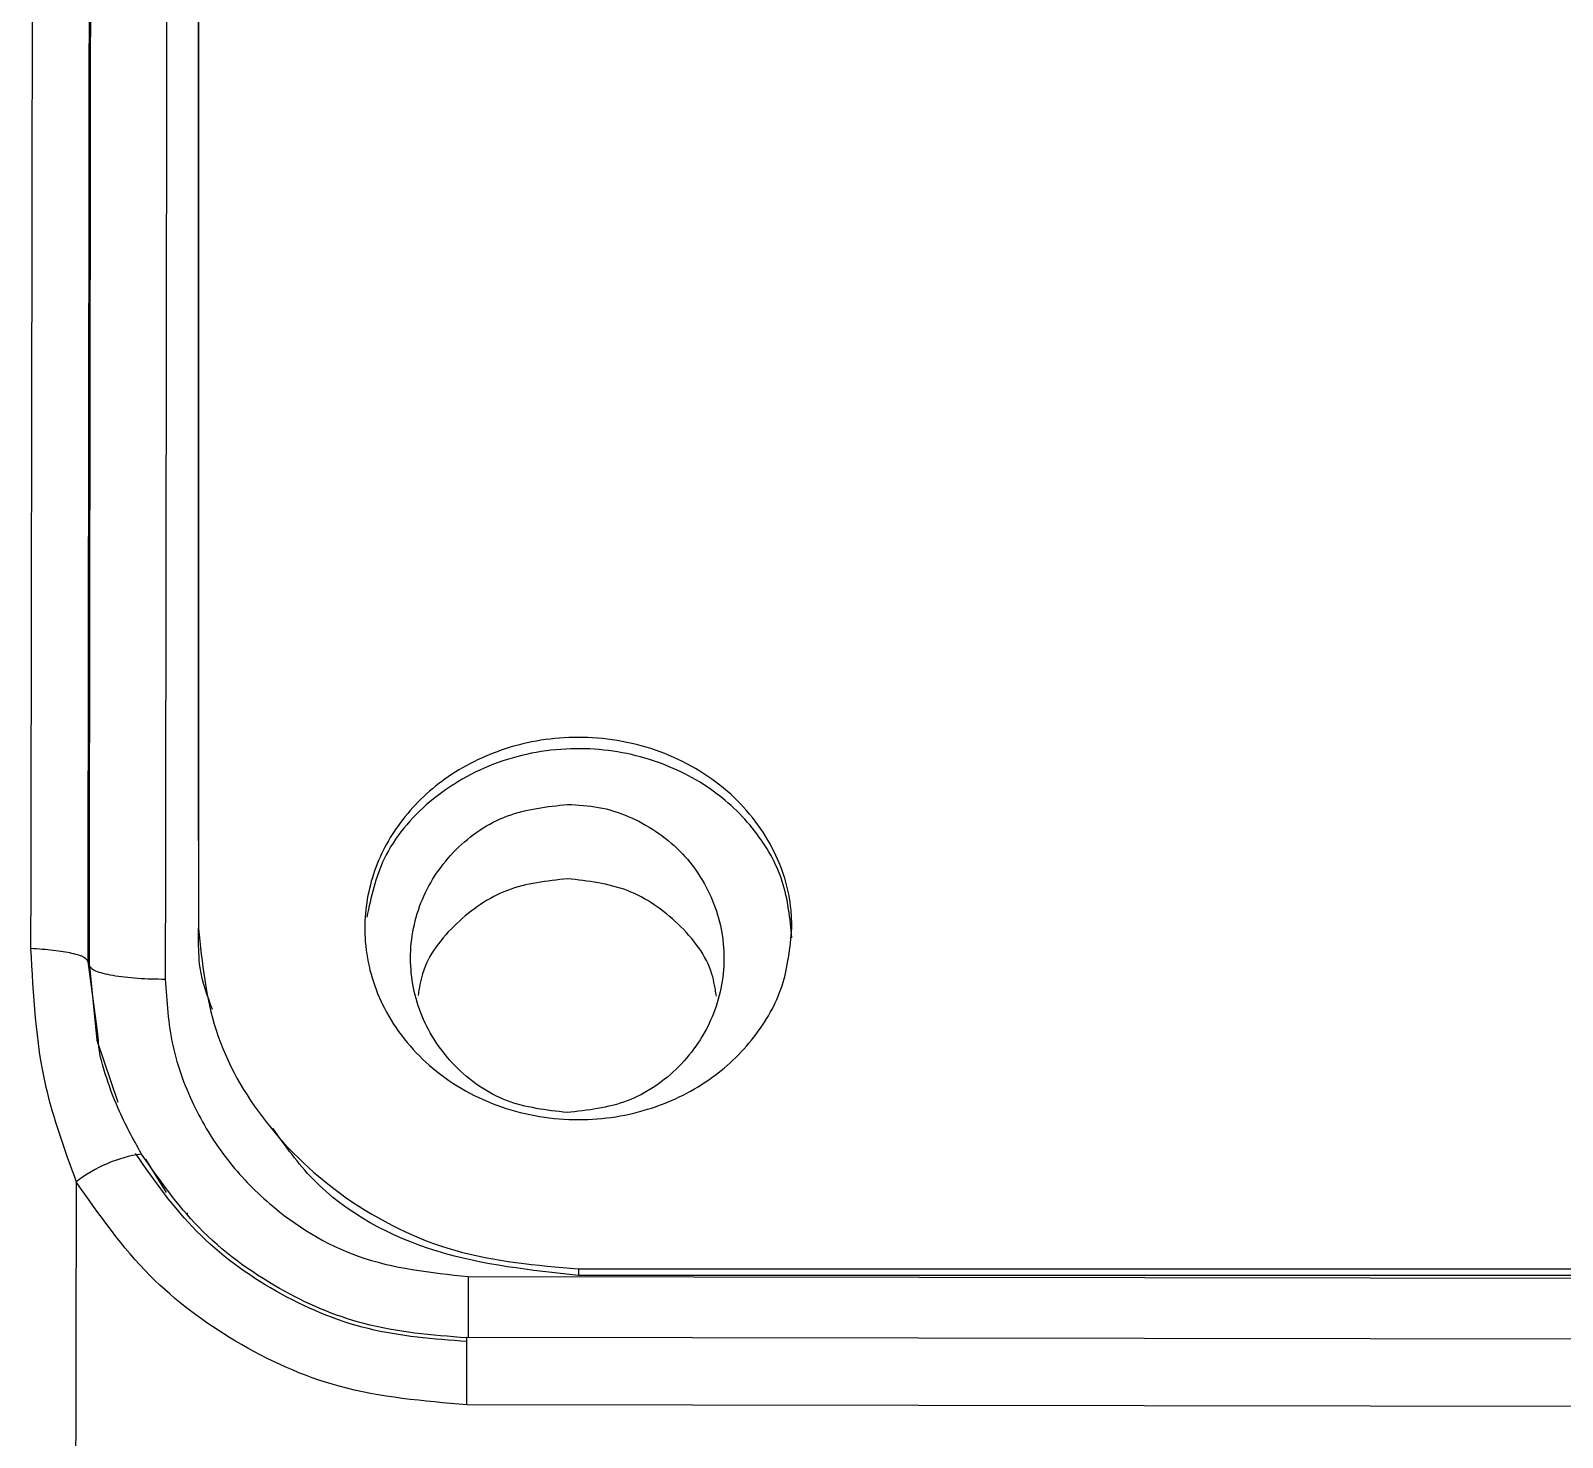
# Model space of a CAD drawing. Header units: millimetres. Extents: x 2344 to 4024, y 1094 to 2282.
# Drawn here: x 2710.55 to 2726.69, y 2043.12 to 2057.93 of the extents above; entities that cross this region are included whole.
import ezdxf

# ---------------------------------------------------------------- set-up
doc = ezdxf.new("R2010")
doc.units = ezdxf.units.MM

msp = doc.modelspace()

# ---------------------------------------------------------------- linework, layer by layer
at = {"color": 7, "linetype": 'Continuous', "lineweight": 25}
for p, q in [((2712.323, 2048.382), (2712.323, 2048.483)), ((2711.159, 2048.132), (2711.173, 2048.083)), ((2711.262, 2047.369), (2711.159, 2048.132)), ((2711.173, 2048.083), (2711.251, 2047.303)), ((2711.251, 2047.303), (2711.472, 2046.652)), ((2711.765, 2046.049), (2711.981, 2045.699)), ((2712.206, 2045.458), (2712.206, 2045.486)), ((2715.163, 2044.814), (2751.9, 2044.763)), ((2716.324, 2044.895), (2752.092, 2044.896)), ((2716.324, 2044.895), (2716.324, 2044.827)), ((2751.993, 2044.827), (2716.324, 2044.827)), ((2715.15, 2044.168), (2715.147, 2044.168)), ((2750.534, 2044.122), (2715.15, 2044.171)), ((2747.973, 2043.418), (2715.149, 2043.464))]:
    msp.add_line(p, q, dxfattribs=at)
at = {"color": 7, "linetype": 'Continuous', "lineweight": 25, "flags": 128}
for points in [[(2711.035, 2045.811), (2711.023, 2040.362), (2711.012, 2034.884), (2711, 2029.404), (2710.988, 2023.948), (2710.977, 2018.544), (2710.965, 2013.218), (2710.954, 2007.996), (2710.943, 2002.906)], [(2715.163, 2044.814), (2715.163, 2044.667), (2715.163, 2044.528), (2715.163, 2044.404), (2715.163, 2044.298), (2715.162, 2044.215), (2715.162, 2044.171)], [(2715.149, 2043.464), (2715.15, 2043.615), (2715.15, 2043.756), (2715.15, 2043.883), (2715.15, 2043.991), (2715.15, 2044.077), (2715.15, 2044.136), (2715.15, 2044.167), (2715.15, 2044.171)]]:
    msp.add_lwpolyline(points, dxfattribs=at)
at = {"color": 7, "linetype": 'Continuous', "lineweight": 25}
msp.add_arc((2711.924, 2044.678), 1.44, 98.0719, 128.1126, dxfattribs=at)
for points, knots in [([(2712.323, 2113.283), (2712.323, 2113.179), (2712.323, 2112.658), (2712.323, 2111.291), (2712.323, 2109.131), (2712.323, 2106.513), (2712.323, 2104.05), (2712.323, 2100.543), (2712.323, 2097.4), (2712.323, 2093.085), (2712.323, 2088.398), (2712.323, 2083.265), (2712.323, 2077.842), (2712.323, 2073.283), (2712.323, 2067.361), (2712.323, 2062.455), (2712.323, 2055.776), (2712.323, 2051.483), (2712.323, 2048.482)], [0, 0, 0, 0, 0.020124, 0.100733, 0.181328, 0.221587, 0.302184, 0.342442, 0.423039, 0.463298, 0.543894, 0.624491, 0.664749, 0.745346, 0.785604, 0.8662, 0.906458, 1, 1, 1, 1]), ([(2710.654, 2112.335), (2710.654, 2112.363), (2710.654, 2112.452), (2710.653, 2111.465), (2710.65, 2109.452), (2710.645, 2106.39), (2710.64, 2103.002), (2710.635, 2099.664), (2710.63, 2096.594), (2710.625, 2092.951), (2710.618, 2088.68), (2710.611, 2084.035), (2710.603, 2079.088), (2710.595, 2073.917), (2710.586, 2068.233), (2710.576, 2062.036), (2710.566, 2055.352), (2710.558, 2050.662), (2710.554, 2048.267)], [0, 0, 0, 0, 0.039342, 0.122943, 0.206183, 0.289063, 0.371582, 0.416612, 0.465601, 0.518547, 0.575452, 0.636313, 0.690059, 0.746552, 0.805793, 0.867782, 0.932518, 1, 1, 1, 1]), ([(2711.159, 2048.132), (2711.164, 2051.431), (2711.173, 2058.03), (2711.186, 2067.46), (2711.198, 2076.34), (2711.209, 2084.498), (2711.219, 2091.798), (2711.227, 2098.116), (2711.234, 2103.338), (2711.239, 2107.395), (2711.242, 2110.143), (2711.243, 2111.589), (2711.243, 2111.566), (2711.243, 2111.557)], [0, 0, 0, 0, 0.094309, 0.188619, 0.282928, 0.377238, 0.471547, 0.565857, 0.660166, 0.754475, 0.848785, 0.943094, 1, 1, 1, 1]), ([(2711.173, 2048.083), (2711.176, 2050.469), (2711.183, 2055.176), (2711.192, 2061.925), (2711.201, 2068.267), (2711.209, 2074.163), (2711.216, 2079.593), (2711.224, 2085.326), (2711.232, 2091.095), (2711.239, 2096.575), (2711.245, 2101.042), (2711.249, 2104.565), (2711.252, 2107.227), (2711.255, 2109.13), (2711.256, 2110.349), (2711.257, 2111.066), (2711.256, 2111.097), (2711.256, 2111.111)], [0, 0, 0, 0, 0.06854, 0.13522, 0.200041, 0.263001, 0.324101, 0.38334, 0.468684, 0.549845, 0.626823, 0.699617, 0.768227, 0.832652, 0.892892, 0.948946, 1, 1, 1, 1]), ([(2712.054, 2110.358), (2712.054, 2110.37), (2712.055, 2110.482), (2712.054, 2110.129), (2712.054, 2109.559), (2712.053, 2109.013), (2712.053, 2108.338), (2712.052, 2107.53), (2712.051, 2106.59), (2712.049, 2105.519), (2712.047, 2103.809), (2712.044, 2101.123), (2712.039, 2096.973), (2712.032, 2091.757), (2712.025, 2086.15), (2712.017, 2080.473), (2712.01, 2075.006), (2712.001, 2068.993), (2711.992, 2062.445), (2711.983, 2055.403), (2711.976, 2050.46), (2711.972, 2047.946)], [0, 0, 0, 0, 0.008365, 0.077995, 0.107986, 0.138061, 0.168221, 0.198465, 0.228793, 0.259205, 0.289702, 0.358895, 0.433683, 0.514064, 0.600037, 0.66048, 0.723411, 0.788828, 0.856732, 0.927123, 1, 1, 1, 1]), ([(2712.323, 2049.402), (2712.323, 2049.708), (2712.323, 2052.607), (2712.323, 2058.033), (2712.323, 2064.251), (2712.323, 2070.286), (2712.323, 2074.916), (2712.323, 2078.727), (2712.323, 2080.17), (2712.323, 2080.567)], [0, 0, 0, 0, 0.027476, 0.259697, 0.491874, 0.607849, 0.840033, 0.956008, 1, 1, 1, 1]), ([(2718.573, 2048.482), (2718.553, 2048.276), (2718.511, 2047.864), (2718.189, 2047.305), (2717.701, 2046.845), (2717.041, 2046.531), (2716.261, 2046.424), (2715.448, 2046.574), (2714.736, 2046.988), (2714.251, 2047.594), (2714.089, 2048.129), (2714.063, 2048.624), (2714.145, 2049.099), (2714.455, 2049.657), (2714.947, 2050.115), (2715.605, 2050.427), (2716.386, 2050.534), (2717.199, 2050.384), (2717.911, 2049.973), (2718.394, 2049.371), (2718.562, 2048.836), (2718.571, 2048.545), (2718.573, 2048.482)], [0, 0, 0, 0, 0.0462758, 0.0927179, 0.1417121, 0.1951856, 0.2536832, 0.3152623, 0.3769162, 0.4343748, 0.4858184, 0.4999945, 0.5462457, 0.5926943, 0.6417948, 0.6951523, 0.7535088, 0.8153875, 0.8768489, 0.9341452, 0.9857242, 1, 1, 1, 1]), ([(2718.573, 2048.381), (2718.553, 2048.583), (2718.512, 2048.987), (2718.196, 2049.536), (2717.714, 2049.99), (2717.06, 2050.302), (2716.28, 2050.415), (2715.459, 2050.271), (2714.745, 2049.862), (2714.243, 2049.272), (2714.14, 2048.809), (2714.094, 2048.599)], [0, 0, 0, 0, 0.094451, 0.189257, 0.289702, 0.400146, 0.521769, 0.650671, 0.779907, 0.899666, 1, 1, 1, 1]), ([(2716.203, 2046.541), (2715.986, 2046.566), (2715.548, 2046.617), (2714.999, 2047.001), (2714.64, 2047.539), (2714.514, 2048.169), (2714.641, 2048.8), (2715.006, 2049.337), (2715.557, 2049.714), (2715.993, 2049.762), (2716.21, 2049.786)], [0, 0, 0, 0, 0.1258291, 0.2535561, 0.3764248, 0.4989128, 0.6236721, 0.747541, 0.8747163, 1, 1, 1, 1]), ([(2716.21, 2049.786), (2716.319, 2049.78), (2716.538, 2049.768), (2716.958, 2049.635), (2717.417, 2049.331), (2717.776, 2048.787), (2717.898, 2048.161), (2717.771, 2047.532), (2717.408, 2046.995), (2716.858, 2046.614), (2716.42, 2046.565), (2716.203, 2046.541)], [0, 0, 0, 0, 0.063647, 0.126728, 0.254765, 0.378014, 0.500896, 0.623844, 0.746999, 0.874414, 1, 1, 1, 1]), ([(2716.209, 2049.003), (2715.992, 2048.979), (2715.558, 2048.931), (2715.02, 2048.554), (2714.692, 2048.139), (2714.647, 2047.85), (2714.635, 2047.772)], [0, 0, 0, 0, 0.296568, 0.593137, 0.889705, 1, 1, 1, 1]), ([(2717.777, 2047.767), (2717.765, 2047.845), (2717.721, 2048.133), (2717.395, 2048.549), (2716.859, 2048.929), (2716.425, 2048.978), (2716.209, 2049.003)], [0, 0, 0, 0, 0.109464, 0.406309, 0.703155, 1, 1, 1, 1]), ([(2712.323, 2048.482), (2712.36, 2048.117), (2712.433, 2047.386), (2713.004, 2046.389), (2713.871, 2045.577), (2715.018, 2045.007), (2715.884, 2044.933), (2716.324, 2044.895)], [0, 0, 0, 0, 0.18467, 0.369999, 0.565857, 0.779451, 1, 1, 1, 1]), ([(2712.471, 2047.625), (2712.416, 2047.77), (2712.324, 2048.015), (2712.324, 2048.275), (2712.323, 2048.381)], [0, 0, 0, 0, 0.593259, 1, 1, 1, 1]), ([(2711.159, 2048.132), (2711.15, 2048.147), (2711.13, 2048.177), (2710.999, 2048.218), (2710.804, 2048.251), (2710.636, 2048.262), (2710.554, 2048.267)], [0, 0, 0, 0, 0.236435, 0.490512, 0.749718, 1, 1, 1, 1]), ([(2710.554, 2048.267), (2710.579, 2047.78), (2710.623, 2046.939), (2710.913, 2046.145), (2711.035, 2045.811)], [0, 0, 0, 0, 0.578809, 1, 1, 1, 1]), ([(2711.173, 2048.083), (2711.188, 2048.066), (2711.218, 2048.03), (2711.405, 2047.984), (2711.67, 2047.952), (2711.874, 2047.948), (2711.972, 2047.946)], [0, 0, 0, 0, 0.241134, 0.500716, 0.759899, 1, 1, 1, 1]), ([(2711.972, 2047.946), (2711.987, 2047.712), (2712.017, 2047.242), (2712.26, 2046.596), (2712.61, 2046.031), (2713.158, 2045.463), (2714.007, 2044.937), (2714.768, 2044.856), (2715.163, 2044.814)], [0, 0, 0, 0, 0.143067, 0.286609, 0.415374, 0.544382, 0.763169, 1, 1, 1, 1]), ([(2711.722, 2046.104), (2711.635, 2046.261), (2711.486, 2046.533), (2711.368, 2046.857), (2711.318, 2047.024), (2711.305, 2047.069), (2711.302, 2047.083), (2711.275, 2047.179), (2711.269, 2047.275), (2711.262, 2047.369)], [0, 0, 0, 0, 0.397048, 0.683244, 0.759352, 0.780646, 0.787103, 0.790766, 1, 1, 1, 1]), ([(2716.324, 2044.827), (2715.823, 2044.88), (2714.82, 2044.985), (2713.664, 2045.591), (2713.238, 2046.189), (2713.105, 2046.376)], [0, 0, 0, 0, 0.4067081, 0.8144852, 1, 1, 1, 1]), ([(2715.15, 2044.129), (2714.799, 2044.156), (2714.097, 2044.209), (2713.119, 2044.627), (2712.26, 2045.252), (2711.859, 2045.824), (2711.658, 2046.11)], [0, 0, 0, 0, 0.250073, 0.500024, 0.749959, 1, 1, 1, 1]), ([(2715.147, 2044.168), (2714.781, 2044.197), (2714.093, 2044.253), (2713.126, 2044.674), (2712.303, 2045.276), (2711.91, 2045.835), (2711.722, 2046.104)], [0, 0, 0, 0, 0.266066, 0.500454, 0.760276, 1, 1, 1, 1]), ([(2715.149, 2043.464), (2714.694, 2043.502), (2713.839, 2043.573), (2712.706, 2044.09), (2711.736, 2044.811), (2711.277, 2045.465), (2711.035, 2045.811)], [0, 0, 0, 0, 0.274724, 0.515626, 0.744394, 1, 1, 1, 1])]:
    msp.add_open_spline(points, degree=3, knots=knots, dxfattribs=at)

doc.saveas('drawing.dxf')
